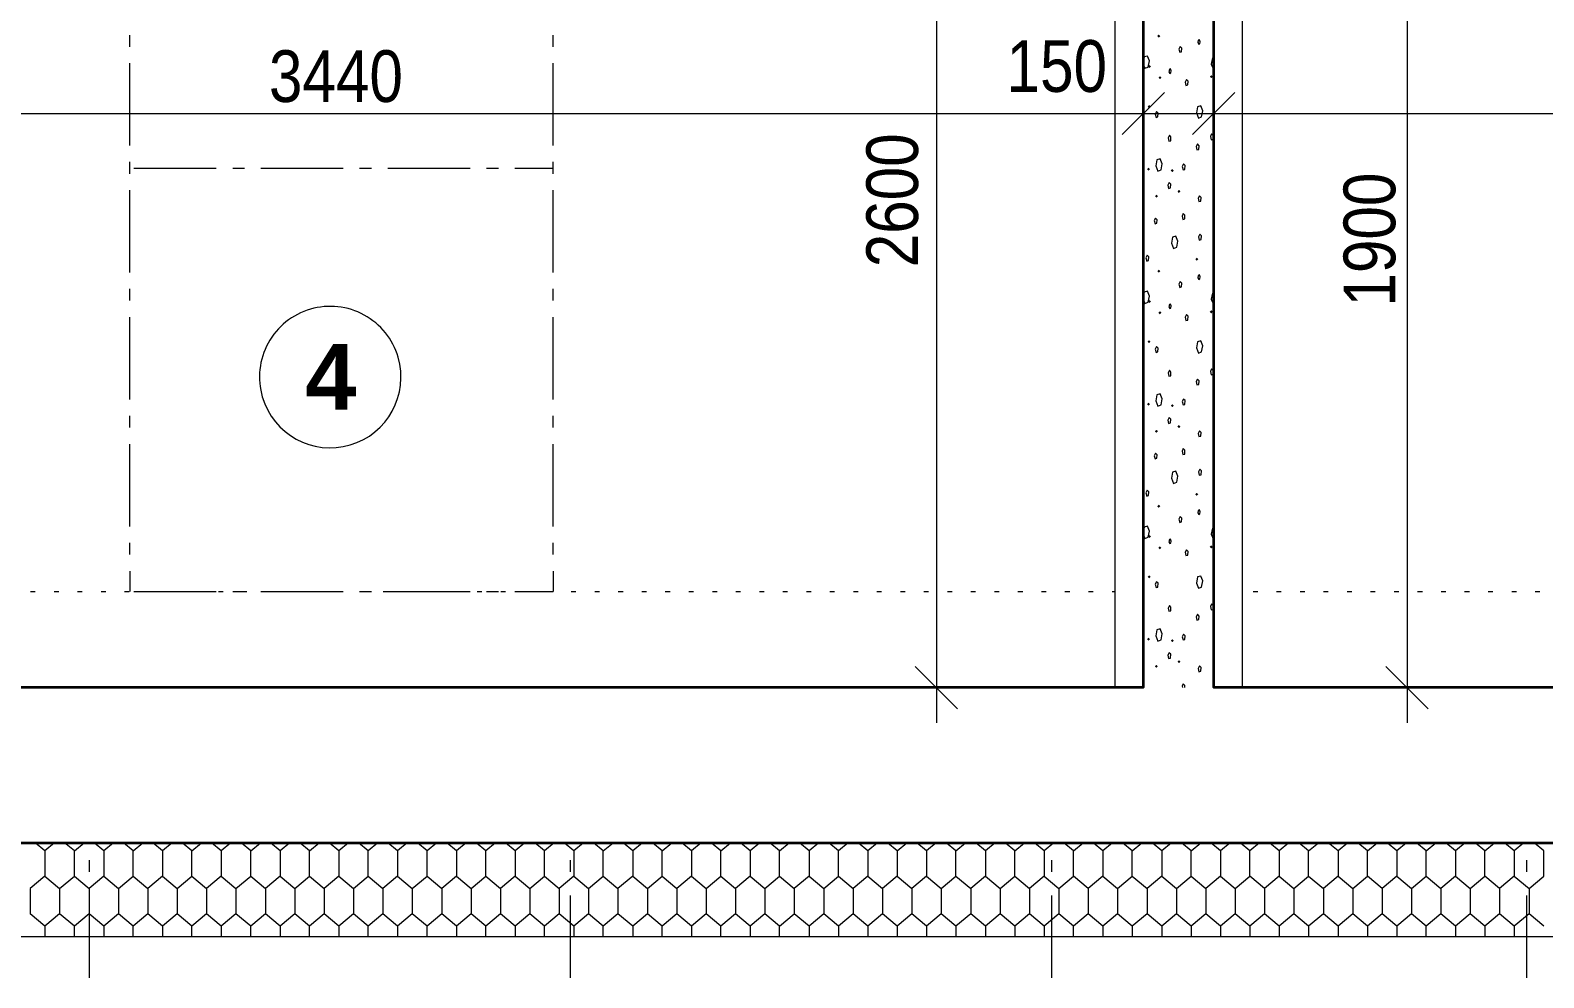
# Model space of a CAD drawing. Header units: millimetres. Extents: x 214.1 to 310.4, y 372.3 to 401.
# Drawn here: x 251.109 to 253.643, y 393.044 to 394.631 of the extents above; entities that cross this region are included whole.
import ezdxf

# ---------------------------------------------------------------- set-up
doc = ezdxf.new("R2010")
doc.units = ezdxf.units.MM
for name, color, linetype in [('PDF1_Dvere_okna_oznaceni', 7, 'Continuous'), ('PDF1_Hlavni kresba_1', 7, 'Continuous'), ('PDF1_KLESTINY', 7, 'Continuous'), ('PDF1_Konstrukce_nad', 7, 'Continuous'), ('PDF1_Krokve', 7, 'Continuous'), ('PDF1_KTZ_zatepleni', 7, 'Continuous'), ('PDF1_Kóty 1$100', 7, 'Continuous'), ('PDF1_Obecne06_TLUSTA', 7, 'Continuous'), ('PDF1_OKNA', 7, 'Continuous'), ('PDF1_Šrafy', 7, 'Continuous')]:
    doc.layers.add(name, color=color, linetype=linetype)
doc.styles.add('PDF Arial', font='')
doc.styles.add('PDF Arial Bold', font='')
doc.styles.get('PDF Arial').set_extended_font_data('Arial')
doc.styles.get('PDF Arial Bold').set_extended_font_data('Arial', bold=True)

msp = doc.modelspace()

# ---------------------------------------------------------------- linework, layer by layer
at = {"layer": 'PDF1_Dvere_okna_oznaceni', "lineweight": 13}
msp.add_lwpolyline([(251.7249, 394.083, 0.414217), (251.578, 394.1634, 0.414217), (251.4975, 394.0165, 0.41421), (251.6445, 393.936, 0.414212)], format="xyb", close=True, dxfattribs=at)
at = {"layer": 'PDF1_Hlavni kresba_1', "lineweight": 13}
msp.add_lwpolyline([(258.9029, 393.2698), (250.0328, 393.2698)], dxfattribs=at)
at = {"layer": 'PDF1_KLESTINY', "lineweight": 13}
for points in [[(252.9255, 393.5297), (252.9255, 395.2418), (252.9727, 395.2418), (252.9727, 393.5297)], [(253.0908, 393.5297), (253.0908, 395.2418), (253.1381, 395.2418), (253.1381, 393.5297)]]:
    msp.add_lwpolyline(points, dxfattribs=at)
at = {"layer": 'PDF1_Konstrukce_nad', "lineweight": 13}
for points in [[(251.1094, 393.6907), (251.1172, 393.6907)], [(251.1487, 393.6907), (251.1566, 393.6907)], [(251.1881, 393.6907), (251.196, 393.6907)], [(251.2275, 393.6907), (251.2353, 393.6907)], [(251.2668, 393.6907), (251.2747, 393.6907)], [(251.3062, 393.6907), (251.3141, 393.6907)], [(251.3456, 393.6907), (251.3534, 393.6907)], [(251.3849, 393.6907), (251.3928, 393.6907)], [(251.4243, 393.6907), (251.4322, 393.6907)], [(251.4637, 393.6907), (251.4716, 393.6907)], [(251.5031, 393.6907), (251.5109, 393.6907)], [(251.5424, 393.6907), (251.5503, 393.6907)], [(251.5818, 393.6907), (251.5897, 393.6907)], [(251.6212, 393.6907), (251.629, 393.6907)], [(251.6605, 393.6907), (251.6684, 393.6907)], [(251.6999, 393.6907), (251.7078, 393.6907)], [(251.7393, 393.6907), (251.7471, 393.6907)], [(251.7786, 393.6907), (251.7865, 393.6907)], [(251.818, 393.6907), (251.8259, 393.6907)], [(251.8574, 393.6907), (251.8653, 393.6907)], [(251.8968, 393.6907), (251.9046, 393.6907)], [(251.9361, 393.6907), (251.944, 393.6907)], [(251.9755, 393.6907), (251.9834, 393.6907)], [(252.0149, 393.6907), (252.0227, 393.6907)], [(252.0542, 393.6907), (252.0621, 393.6907)], [(252.0936, 393.6907), (252.1015, 393.6907)], [(252.133, 393.6907), (252.1408, 393.6907)], [(252.1723, 393.6907), (252.1802, 393.6907)], [(252.2117, 393.6907), (252.2196, 393.6907)], [(252.2511, 393.6907), (252.259, 393.6907)], [(252.2905, 393.6907), (252.2983, 393.6907)], [(252.3298, 393.6907), (252.3377, 393.6907)], [(252.3692, 393.6907), (252.3771, 393.6907)], [(252.4086, 393.6907), (252.4164, 393.6907)], [(252.4479, 393.6907), (252.4558, 393.6907)], [(252.4873, 393.6907), (252.4952, 393.6907)], [(252.5267, 393.6907), (252.5346, 393.6907)], [(252.566, 393.6907), (252.5739, 393.6907)], [(252.6054, 393.6907), (252.6133, 393.6907)], [(252.6448, 393.6907), (252.6527, 393.6907)], [(252.6842, 393.6907), (252.692, 393.6907)], [(252.7235, 393.6907), (252.7314, 393.6907)], [(252.7629, 393.6907), (252.7708, 393.6907)], [(252.8023, 393.6907), (252.8101, 393.6907)], [(252.8416, 393.6907), (252.8495, 393.6907)], [(252.881, 393.6907), (252.8889, 393.6907)], [(252.9204, 393.6907), (252.9255, 393.6907), (252.9255, 393.6907)], [(253.1381, 393.6907), (253.1381, 393.6907)], [(253.1566, 393.6907), (253.1645, 393.6907)], [(253.196, 393.6907), (253.2038, 393.6907)], [(253.2353, 393.6907), (253.2432, 393.6907)], [(253.2747, 393.6907), (253.2826, 393.6907)], [(253.3141, 393.6907), (253.322, 393.6907)], [(253.3534, 393.6907), (253.3613, 393.6907)], [(253.3928, 393.6907), (253.4007, 393.6907)], [(253.4322, 393.6907), (253.4401, 393.6907)], [(253.4716, 393.6907), (253.4794, 393.6907)], [(253.5109, 393.6907), (253.5188, 393.6907)], [(253.5503, 393.6907), (253.5582, 393.6907)], [(253.5897, 393.6907), (253.5975, 393.6907)], [(253.629, 393.6907), (253.6369, 393.6907)]]:
    msp.add_lwpolyline(points, dxfattribs=at)
at = {"layer": 'PDF1_Krokve', "lineweight": 13}
for points in [[(251.2079, 393.2698), (251.2079, 393.2698)], [(252.0133, 393.2698), (252.0133, 393.2698)], [(252.8198, 393.2698), (252.8198, 393.2698)], [(253.6151, 393.2698), (253.6151, 393.2698)], [(251.2079, 393.2209), (251.2079, 393.2406)], [(252.0133, 393.2209), (252.0133, 393.2406)], [(252.8198, 393.2209), (252.8198, 393.2406)], [(253.6151, 393.2209), (253.6151, 393.2406)], [(251.2079, 393.0437), (251.2079, 393.1815)], [(252.0133, 393.0437), (252.0133, 393.1815)], [(252.8198, 393.0437), (252.8198, 393.1815)], [(253.6151, 393.0437), (253.6151, 393.1815)]]:
    msp.add_lwpolyline(points, dxfattribs=at)
at = {"layer": 'PDF1_KTZ_zatepleni', "lineweight": 13}
msp.add_lwpolyline([(249.867, 399.8149), (259.0605, 399.8149), (259.0605, 393.1123), (249.8754, 393.1123), (249.8754, 395.7356)], dxfattribs=at)
at = {"layer": 'PDF1_Kóty 1$100', "lineweight": 13}
for points in [[(252.6263, 399.4105), (252.6263, 396.9741), (252.6263, 396.1474), (252.6263, 396.0292), (252.6263, 395.5765), (252.6263, 393.5297), (252.6263, 393.4707)], [(253.4145, 399.3913), (253.4145, 397.8292), (253.4145, 395.1237), (253.4145, 395.0253), (253.4145, 393.5297), (253.4145, 393.4707)], [(252.9727, 394.432), (252.9727, 394.4911), (252.9727, 394.5501)], [(253.0908, 394.432), (253.0908, 394.4911), (253.0908, 394.5501)], [(252.9373, 394.4557), (253.0081, 394.5265)], [(253.0554, 394.4557), (253.1262, 394.5265)], [(250.264, 394.4911), (251.4479, 394.4911), (252.9727, 394.4911), (253.0908, 394.4911), (254.7352, 394.4911), (254.8533, 394.4911), (258.6197, 394.4911)], [(252.6617, 393.4943), (252.5909, 393.5652)], [(253.4499, 393.4943), (253.3791, 393.5652)], [(252.6854, 393.5297), (252.6263, 393.5297), (252.5672, 393.5297)], [(253.4736, 393.5297), (253.4145, 393.5297), (253.3555, 393.5297)]]:
    msp.add_lwpolyline(points, dxfattribs=at)
at = {"layer": 'PDF1_Obecne06_TLUSTA', "lineweight": 35}
for points in [[(250.2607, 396.6405), (250.0244, 396.6405), (250.0244, 396.1832), (249.6084, 396.1832), (249.6084, 395.7356), (250.0328, 395.7356), (250.0328, 393.2698), (258.903, 393.2698), (258.903, 395.9998), (258.6197, 395.9998), (258.6197, 393.6635), (258.5127, 393.6635), (258.5127, 393.5297), (254.8533, 393.5297), (254.8533, 395.9193), (255.0976, 395.9193), (255.0976, 396.2581), (254.8533, 396.2581), (254.8533, 396.6592), (254.7352, 396.6592)], [(253.0908, 395.1237), (253.0908, 395.3009), (252.9727, 395.3009), (252.9727, 393.5297), (250.3943, 393.5297), (250.3943, 393.6477), (250.264, 393.6477)], [(254.7352, 393.5297), (253.0908, 393.5297), (253.0908, 395.0253)]]:
    msp.add_lwpolyline(points, dxfattribs=at)
at = {"layer": 'PDF1_OKNA', "lineweight": 13}
for points in [[(251.2757, 394.6029), (251.2757, 394.6226)], [(251.9843, 394.6029), (251.9843, 394.6226)], [(251.2757, 394.4375), (251.2757, 394.5753)], [(251.9843, 394.4375), (251.9843, 394.5753)], [(251.2757, 394.3903), (251.2757, 394.41)], [(251.2757, 394.3994), (251.2757, 394.3994)], [(251.2826, 394.3994), (251.4204, 394.3994)], [(251.4479, 394.3994), (251.4676, 394.3994)], [(251.4952, 394.3994), (251.633, 394.3994)], [(251.6605, 394.3994), (251.6802, 394.3994)], [(251.7078, 394.3994), (251.8456, 394.3994)], [(251.8731, 394.3994), (251.8928, 394.3994)], [(251.9204, 394.3994), (251.9843, 394.3994)], [(251.9843, 394.3903), (251.9843, 394.41)], [(251.9843, 394.3994), (251.9843, 394.3994)], [(251.2757, 394.2249), (251.2757, 394.3627)], [(251.9843, 394.2249), (251.9843, 394.3627)], [(251.2757, 394.1777), (251.2757, 394.1974)], [(251.9843, 394.1777), (251.9843, 394.1974)], [(251.2757, 394.0123), (251.2757, 394.1501)], [(251.9843, 394.0123), (251.9843, 394.1501)], [(251.2757, 393.9651), (251.2757, 393.9848)], [(251.9843, 393.9651), (251.9843, 393.9848)], [(251.2757, 393.7997), (251.2757, 393.9375)], [(251.9843, 393.7997), (251.9843, 393.9375)], [(251.2757, 393.7525), (251.2757, 393.7722)], [(251.9843, 393.7525), (251.9843, 393.7722)], [(251.2757, 393.7249), (251.2757, 393.6907), (251.2757, 393.6907)], [(251.9843, 393.7249), (251.9843, 393.6907), (251.9843, 393.6907)], [(251.2757, 393.6907), (251.2757, 393.6907)], [(251.2826, 393.6907), (251.4204, 393.6907)], [(251.4479, 393.6907), (251.4676, 393.6907)], [(251.4952, 393.6907), (251.633, 393.6907)], [(251.6605, 393.6907), (251.6802, 393.6907)], [(251.7078, 393.6907), (251.8456, 393.6907)], [(251.8731, 393.6907), (251.8928, 393.6907)], [(251.9204, 393.6907), (251.9843, 393.6907)], [(251.9843, 393.6907), (251.9843, 393.6907)]]:
    msp.add_lwpolyline(points, dxfattribs=at)
at = {"layer": 'PDF1_Šrafy', "lineweight": 13}
for points in [[(253.0642, 394.6098), (253.0656, 394.607), (253.0676, 394.6078), (253.0681, 394.6114), (253.0668, 394.6145), (253.0648, 394.6137), (253.0642, 394.6098)], [(253.0372, 394.6007), (253.0345, 394.6035), (253.0323, 394.5991), (253.0337, 394.5936), (253.0369, 394.5944), (253.0372, 394.6007)], [(253.0158, 394.561), (253.0172, 394.5582), (253.0191, 394.559), (253.0197, 394.5625), (253.0183, 394.5657), (253.0164, 394.5649), (253.0158, 394.561)], [(253.0477, 394.5452), (253.0449, 394.548), (253.0428, 394.5436), (253.0441, 394.5381), (253.0473, 394.5389), (253.0477, 394.5452)], [(252.9977, 394.4917), (252.9949, 394.4944), (252.9928, 394.4901), (252.9941, 394.4846), (252.9973, 394.4854), (252.9977, 394.4917)], [(253.0691, 394.5039), (253.0636, 394.5023), (253.0617, 394.4921), (253.0652, 394.4834), (253.0705, 394.4854), (253.0725, 394.4956), (253.0691, 394.5039)], [(253.0191, 394.4519), (253.0164, 394.4547), (253.0142, 394.4503), (253.0156, 394.4448), (253.0187, 394.4456), (253.0191, 394.4519)], [(253.0662, 394.4369), (253.0634, 394.4401), (253.0613, 394.4358), (253.0626, 394.4303), (253.0658, 394.431), (253.0662, 394.4369)], [(253.09, 394.4543), (253.0872, 394.457), (253.0851, 394.4527), (253.0865, 394.4472), (253.0896, 394.448), (253.09, 394.4543)], [(253.043, 394.4039), (253.0402, 394.4066), (253.038, 394.4023), (253.0394, 394.3968), (253.0426, 394.3976), (253.043, 394.4039)], [(253.0187, 394.3728), (253.016, 394.3755), (253.0138, 394.3712), (253.0152, 394.3657), (253.0182, 394.3665), (253.0187, 394.3728)], [(253.0695, 394.3507), (253.0668, 394.3535), (253.0646, 394.3491), (253.066, 394.3436), (253.0689, 394.3444), (253.0695, 394.3507)], [(252.9959, 394.3133), (252.9931, 394.3161), (252.991, 394.3117), (252.9924, 394.3062), (252.9953, 394.3074), (252.9959, 394.3133)], [(253.0426, 394.3208), (253.0398, 394.3236), (253.0376, 394.3192), (253.039, 394.3137), (253.0422, 394.3145)], [(253.0272, 394.2858), (253.0219, 394.2842), (253.0199, 394.274), (253.0233, 394.2653), (253.0288, 394.2673), (253.0307, 394.2775), (253.0272, 394.2858)], [(253.0701, 394.2862), (253.0674, 394.2889), (253.0652, 394.2846), (253.0666, 394.2791), (253.0697, 394.2799), (253.0701, 394.2862)], [(252.9821, 394.2511), (252.9794, 394.2539), (252.9772, 394.2495), (252.9786, 394.244), (252.9817, 394.2448), (252.9821, 394.2511)], [(253.0372, 394.207), (253.0345, 394.2098), (253.0323, 394.2054), (253.0337, 394.1999), (253.0369, 394.2007), (253.0372, 394.207)], [(253.0642, 394.2161), (253.0656, 394.2133), (253.0676, 394.2141), (253.0681, 394.2177), (253.0668, 394.2208), (253.0648, 394.22), (253.0642, 394.2161)], [(253.0158, 394.1673), (253.0172, 394.1645), (253.0191, 394.1653), (253.0197, 394.1688), (253.0183, 394.172), (253.0164, 394.1712), (253.0158, 394.1673)], [(253.0477, 394.1515), (253.0449, 394.1543), (253.0428, 394.1499), (253.0441, 394.1444), (253.0473, 394.1452), (253.0477, 394.1515)], [(253.0691, 394.1102), (253.0636, 394.1086), (253.0617, 394.0984), (253.0652, 394.0897), (253.0705, 394.0917), (253.0725, 394.1019), (253.0691, 394.1102)], [(252.9977, 394.098), (252.9949, 394.1007), (252.9928, 394.0964), (252.9941, 394.0909), (252.9973, 394.0917), (252.9977, 394.098)], [(253.0191, 394.0582), (253.0164, 394.061), (253.0142, 394.0566), (253.0156, 394.0511), (253.0187, 394.0519), (253.0191, 394.0582)], [(253.0662, 394.0432), (253.0634, 394.0464), (253.0613, 394.0421), (253.0626, 394.0366), (253.0658, 394.0373), (253.0662, 394.0432)], [(253.0012, 394.0216), (252.9957, 394.02), (252.9937, 394.0098), (252.9973, 394.0011), (253.0026, 394.0031), (253.0046, 394.0133), (253.0012, 394.0216)], [(253.043, 394.0102), (253.0402, 394.0129), (253.038, 394.0086), (253.0394, 394.0031), (253.0426, 394.0039), (253.043, 394.0102)], [(253.0187, 393.9791), (253.016, 393.9818), (253.0138, 393.9775), (253.0152, 393.972), (253.0182, 393.9728), (253.0187, 393.9791)], [(253.0695, 393.957), (253.0668, 393.9598), (253.0646, 393.9554), (253.066, 393.9499), (253.0689, 393.9507), (253.0695, 393.957)], [(253.0426, 393.9271), (253.0398, 393.9299), (253.0376, 393.9255), (253.039, 393.92), (253.0422, 393.9208), (253.0426, 393.9271)], [(252.9959, 393.9196), (252.9931, 393.9224), (252.991, 393.918), (252.9924, 393.9125), (252.9953, 393.9137), (252.9959, 393.9196)], [(253.0272, 393.8921), (253.0219, 393.8905), (253.0199, 393.8803), (253.0233, 393.8716), (253.0288, 393.8736), (253.0307, 393.8838), (253.0272, 393.8921)], [(253.0701, 393.8925), (253.0674, 393.8952), (253.0652, 393.8909), (253.0666, 393.8854), (253.0697, 393.8862), (253.0701, 393.8925)], [(252.9821, 393.8574), (252.9794, 393.8602), (252.9772, 393.8558), (252.9786, 393.8503), (252.9817, 393.8511), (252.9821, 393.8574)], [(253.0372, 393.8133), (253.0345, 393.8161), (253.0323, 393.8117), (253.0337, 393.8062), (253.0369, 393.807), (253.0372, 393.8133)], [(253.0158, 393.7736), (253.0172, 393.7708), (253.0191, 393.7716), (253.0197, 393.7751), (253.0183, 393.7783), (253.0164, 393.7775), (253.0158, 393.7736)], [(253.0477, 393.7578), (253.0449, 393.7606), (253.0428, 393.7562), (253.0441, 393.7507), (253.0473, 393.7515), (253.0477, 393.7578)], [(252.9977, 393.7043), (252.9949, 393.707), (252.9928, 393.7027), (252.9941, 393.6972), (252.9973, 393.698), (252.9977, 393.7043)], [(253.0691, 393.7165), (253.0636, 393.7149), (253.0617, 393.7047), (253.0652, 393.696), (253.0705, 393.698), (253.0725, 393.7082), (253.0691, 393.7165)], [(253.0191, 393.6645), (253.0164, 393.6673), (253.0142, 393.6629), (253.0156, 393.6574), (253.0187, 393.6582), (253.0191, 393.6645)], [(253.0662, 393.6495), (253.0634, 393.6527), (253.0613, 393.6484), (253.0626, 393.6428), (253.0658, 393.6436), (253.0662, 393.6495)], [(253.09, 393.6669), (253.0872, 393.6696), (253.0851, 393.6653), (253.0865, 393.6598), (253.0896, 393.6606), (253.09, 393.6669)], [(253.0012, 393.6279), (252.9957, 393.6263), (252.9937, 393.6161), (252.9973, 393.6074), (253.0026, 393.6094), (253.0046, 393.6196), (253.0012, 393.6279)], [(253.043, 393.6165), (253.0402, 393.6192), (253.038, 393.6149), (253.0394, 393.6094), (253.0426, 393.6102), (253.043, 393.6165)], [(253.0187, 393.5854), (253.016, 393.5881), (253.0138, 393.5838), (253.0152, 393.5783), (253.0182, 393.5791), (253.0187, 393.5854)], [(253.0695, 393.5633), (253.0668, 393.5661), (253.0646, 393.5617), (253.066, 393.5562), (253.0689, 393.557), (253.0695, 393.5633)]]:
    msp.add_lwpolyline(points, close=True, dxfattribs=at)
for points in [[(252.9727, 394.574), (252.9756, 394.5669), (252.9809, 394.5688), (252.9829, 394.5791), (252.9796, 394.5873), (252.9741, 394.5858), (252.9727, 394.5787)], [(253.0908, 394.5848), (253.0886, 394.5842), (253.0867, 394.574), (253.0902, 394.5653), (253.0908, 394.5655)], [(253.0012, 394.4153), (252.9957, 394.4137), (252.9937, 394.4035), (252.9973, 394.3948), (253.0026, 394.3968), (253.0046, 394.407), (253.0012, 394.4153)], [(252.9727, 394.1803), (252.9756, 394.1732), (252.9809, 394.1751), (252.9829, 394.1854), (252.9796, 394.1936), (252.9741, 394.1921), (252.9727, 394.185)], [(253.0908, 394.1911), (253.0886, 394.1905), (253.0867, 394.1803), (253.0902, 394.1716), (253.0908, 394.1718)], [(253.09, 394.0606), (253.0872, 394.0633), (253.0851, 394.059), (253.0865, 394.0535), (253.0896, 394.0543), (253.09, 394.0606)], [(253.0642, 393.8224), (253.0656, 393.8196), (253.0676, 393.8204), (253.0681, 393.824), (253.0668, 393.8271)], [(253.0668, 393.8271), (253.0648, 393.8263), (253.0642, 393.8224)], [(252.9796, 393.7999), (252.9741, 393.7984), (252.9727, 393.7913)], [(252.9727, 393.7866), (252.9756, 393.7795), (252.9809, 393.7814), (252.9829, 393.7917)], [(252.9829, 393.7917), (252.9796, 393.7999)], [(253.0908, 393.7974), (253.0886, 393.7968), (253.0867, 393.7866), (253.0902, 393.7779), (253.0908, 393.7781)], [(253.0423, 393.5297), (253.0426, 393.5334), (253.0398, 393.5362), (253.0376, 393.5318), (253.0382, 393.5297)], [(251.1335, 393.256), (251.1173, 393.2698)], [(251.1497, 393.2698), (251.1335, 393.256)], [(251.1335, 393.256), (251.1335, 393.2139), (251.1581, 393.193), (251.1827, 393.2139), (251.1827, 393.256)], [(251.1827, 393.256), (251.1665, 393.2698)], [(251.1827, 393.256), (251.1989, 393.2698)], [(251.2319, 393.256), (251.2157, 393.2698)], [(251.2481, 393.2698), (251.2319, 393.256)], [(251.2319, 393.256), (251.2319, 393.2139), (251.2565, 393.193), (251.2811, 393.2139), (251.2811, 393.256)], [(251.2811, 393.256), (251.2649, 393.2698)], [(251.2811, 393.256), (251.2974, 393.2698)], [(251.3304, 393.256), (251.3141, 393.2698)], [(251.3466, 393.2698), (251.3304, 393.256), (251.3304, 393.2139), (251.355, 393.193), (251.3796, 393.2139), (251.3796, 393.256), (251.3634, 393.2698)], [(251.3796, 393.256), (251.3958, 393.2698)], [(251.4288, 393.256), (251.4126, 393.2698)], [(251.445, 393.2698), (251.4288, 393.256), (251.4288, 393.2139), (251.4534, 393.193), (251.478, 393.2139), (251.478, 393.256), (251.4618, 393.2698)], [(251.478, 393.256), (251.4942, 393.2698)], [(251.5272, 393.256), (251.511, 393.2698)], [(251.5434, 393.2698), (251.5272, 393.256), (251.5272, 393.2139), (251.5518, 393.193), (251.5764, 393.2139), (251.5764, 393.256), (251.5602, 393.2698)], [(251.5764, 393.256), (251.5926, 393.2698)], [(251.6256, 393.256), (251.6094, 393.2698)], [(251.6418, 393.2698), (251.6256, 393.256), (251.6256, 393.2139), (251.6502, 393.193), (251.6748, 393.2139), (251.6748, 393.256)], [(251.6911, 393.2698), (251.6748, 393.256), (251.6586, 393.2698)], [(251.7241, 393.256), (251.7078, 393.2698)], [(251.7403, 393.2698), (251.7241, 393.256), (251.7241, 393.2139), (251.7487, 393.193), (251.7733, 393.2139), (251.7733, 393.256)], [(251.7895, 393.2698), (251.7733, 393.256), (251.7571, 393.2698)], [(251.8387, 393.2698), (251.8225, 393.256), (251.8063, 393.2698)], [(251.8225, 393.256), (251.8225, 393.2139), (251.8471, 393.193), (251.8717, 393.2139), (251.8717, 393.256)], [(251.8879, 393.2698), (251.8717, 393.256), (251.8555, 393.2698)], [(251.9371, 393.2698), (251.9209, 393.256), (251.9047, 393.2698)], [(251.9209, 393.256), (251.9209, 393.2139), (251.9455, 393.193), (251.9701, 393.2139), (251.9701, 393.256)], [(251.9863, 393.2698), (251.9701, 393.256), (251.9539, 393.2698)], [(252.0193, 393.256), (252.0031, 393.2698)], [(252.0355, 393.2698), (252.0193, 393.256), (252.0193, 393.2139), (252.0439, 393.193), (252.0685, 393.2139), (252.0685, 393.256), (252.0523, 393.2698)], [(252.0685, 393.256), (252.0848, 393.2698)], [(252.134, 393.2698), (252.1178, 393.256), (252.1015, 393.2698)], [(252.1178, 393.256), (252.1178, 393.2139), (252.1424, 393.193), (252.167, 393.2139), (252.167, 393.256), (252.1508, 393.2698)], [(252.167, 393.256), (252.1832, 393.2698)], [(252.2162, 393.256), (252.2, 393.2698)], [(252.2324, 393.2698), (252.2162, 393.256), (252.2162, 393.2139), (252.2408, 393.193), (252.2654, 393.2139), (252.2654, 393.256), (252.2492, 393.2698)], [(252.2654, 393.256), (252.2816, 393.2698)], [(252.3146, 393.256), (252.2984, 393.2698)], [(252.3308, 393.2698), (252.3146, 393.256), (252.3146, 393.2139), (252.3392, 393.193), (252.3638, 393.2139), (252.3638, 393.256), (252.3476, 393.2698)], [(252.3638, 393.256), (252.38, 393.2698)], [(252.413, 393.256), (252.3968, 393.2698)], [(252.4292, 393.2698), (252.413, 393.256), (252.413, 393.2139), (252.4376, 393.193), (252.4622, 393.2139), (252.4622, 393.256)], [(252.4785, 393.2698), (252.4622, 393.256), (252.446, 393.2698)], [(252.5115, 393.256), (252.4952, 393.2698)], [(252.5277, 393.2698), (252.5115, 393.256), (252.5115, 393.2139), (252.5361, 393.193)], [(252.5607, 393.256), (252.5607, 393.2139), (252.5361, 393.193), (252.5361, 393.172), (252.5361, 393.1509)], [(252.5607, 393.256), (252.5445, 393.2698)], [(252.5607, 393.256), (252.5769, 393.2698)], [(252.6099, 393.256), (252.5937, 393.2698)], [(252.6261, 393.2698), (252.6099, 393.256)], [(252.6099, 393.256), (252.6099, 393.2139), (252.6345, 393.193), (252.6591, 393.2139), (252.6591, 393.256)], [(252.6591, 393.256), (252.6429, 393.2698)], [(252.6591, 393.256), (252.6753, 393.2698)], [(252.7083, 393.256), (252.6921, 393.2698)], [(252.7245, 393.2698), (252.7083, 393.256)], [(252.7083, 393.256), (252.7083, 393.2139), (252.7329, 393.193), (252.7575, 393.2139), (252.7575, 393.256)], [(252.7575, 393.256), (252.7413, 393.2698)], [(252.7575, 393.256), (252.7737, 393.2698)], [(252.8067, 393.256), (252.7905, 393.2698)], [(252.8229, 393.2698), (252.8067, 393.256)], [(252.8067, 393.256), (252.8067, 393.2139), (252.8313, 393.193), (252.8559, 393.2139), (252.8559, 393.256)], [(252.8559, 393.256), (252.8397, 393.2698)], [(252.8559, 393.256), (252.8722, 393.2698)], [(252.9214, 393.2698), (252.9052, 393.256), (252.8889, 393.2698)], [(252.9052, 393.256), (252.9052, 393.2139), (252.9298, 393.193), (252.9544, 393.2139), (252.9544, 393.256)], [(252.9544, 393.256), (252.9382, 393.2698)], [(252.9544, 393.256), (252.9706, 393.2698)], [(253.0036, 393.256), (252.9874, 393.2698)], [(253.0198, 393.2698), (253.0036, 393.256)], [(253.0036, 393.256), (253.0036, 393.2139), (253.0282, 393.193), (253.0528, 393.2139), (253.0528, 393.256)], [(253.0528, 393.256), (253.0366, 393.2698)], [(253.0528, 393.256), (253.069, 393.2698)], [(253.1182, 393.2698), (253.102, 393.256), (253.0858, 393.2698)], [(253.102, 393.256), (253.102, 393.2139), (253.1266, 393.193), (253.1512, 393.2139), (253.1512, 393.256)], [(253.1674, 393.2698), (253.1512, 393.256), (253.135, 393.2698)], [(253.2166, 393.2698), (253.2004, 393.256), (253.1842, 393.2698)], [(253.2004, 393.256), (253.2004, 393.2139), (253.225, 393.193), (253.2496, 393.2139), (253.2496, 393.256)], [(253.2496, 393.256), (253.2334, 393.2698)], [(253.2496, 393.256), (253.2659, 393.2698)], [(253.3151, 393.2698), (253.2989, 393.256), (253.2826, 393.2698)], [(253.2989, 393.256), (253.2989, 393.2139), (253.3235, 393.193), (253.3481, 393.2139), (253.3481, 393.256)], [(253.3481, 393.256), (253.3319, 393.2698)], [(253.3481, 393.256), (253.3643, 393.2698)], [(253.3973, 393.256), (253.3811, 393.2698)], [(253.4135, 393.2698), (253.3973, 393.256)], [(253.3973, 393.256), (253.3973, 393.2139), (253.4219, 393.193), (253.4465, 393.2139), (253.4465, 393.256)], [(253.4465, 393.256), (253.4303, 393.2698)], [(253.4465, 393.256), (253.4627, 393.2698)], [(253.5119, 393.2698), (253.4957, 393.256), (253.4795, 393.2698)], [(253.4957, 393.256), (253.4957, 393.2139), (253.5203, 393.193), (253.5449, 393.2139), (253.5449, 393.256)], [(253.5449, 393.256), (253.5287, 393.2698)], [(253.5449, 393.256), (253.5611, 393.2698)], [(253.6103, 393.2698), (253.5941, 393.256), (253.5779, 393.2698)], [(253.5941, 393.256), (253.5941, 393.2139), (253.6187, 393.193), (253.6433, 393.2139), (253.6433, 393.256)], [(253.6433, 393.256), (253.6271, 393.2698)], [(251.1335, 393.2139), (251.1089, 393.193), (251.1089, 393.172), (251.1089, 393.1509)], [(251.1827, 393.2139), (251.2073, 393.193)], [(251.2319, 393.2139), (251.2073, 393.193)], [(251.2811, 393.2139), (251.3057, 393.193)], [(251.3304, 393.2139), (251.3057, 393.193)], [(251.3796, 393.2139), (251.4042, 393.193), (251.4042, 393.172), (251.4042, 393.1509), (251.3796, 393.13), (251.355, 393.1509), (251.3304, 393.13)], [(251.4288, 393.2139), (251.4042, 393.193)], [(251.478, 393.2139), (251.5026, 393.193), (251.5026, 393.172), (251.5026, 393.1509), (251.478, 393.13), (251.4534, 393.1509), (251.4288, 393.13)], [(251.5272, 393.2139), (251.5026, 393.193)], [(251.5764, 393.2139), (251.601, 393.193), (251.601, 393.172)], [(251.6256, 393.2139), (251.601, 393.193)], [(251.6748, 393.2139), (251.6994, 393.193)], [(251.7241, 393.2139), (251.6994, 393.193)], [(251.7733, 393.2139), (251.7979, 393.193), (251.7979, 393.172), (251.7979, 393.1509), (251.7733, 393.13), (251.7487, 393.1509), (251.7241, 393.13)], [(251.8225, 393.2139), (251.7979, 393.193)], [(251.8717, 393.2139), (251.8963, 393.193)], [(251.9209, 393.2139), (251.8963, 393.193)], [(251.9701, 393.2139), (251.9947, 393.193)], [(252.0193, 393.2139), (251.9947, 393.193)], [(252.0685, 393.2139), (252.0931, 393.193)], [(252.1178, 393.2139), (252.0931, 393.193)], [(252.167, 393.2139), (252.1916, 393.193)], [(252.2162, 393.2139), (252.1916, 393.193)], [(252.2654, 393.2139), (252.29, 393.193)], [(252.3146, 393.2139), (252.29, 393.193)], [(252.3638, 393.2139), (252.3884, 393.193)], [(252.413, 393.2139), (252.3884, 393.193)], [(252.4622, 393.2139), (252.4869, 393.193)], [(252.5115, 393.2139), (252.4869, 393.193)], [(252.5607, 393.2139), (252.5853, 393.193)], [(252.6099, 393.2139), (252.5853, 393.193)], [(252.6591, 393.2139), (252.6837, 393.193)], [(252.7083, 393.2139), (252.6837, 393.193)], [(252.7575, 393.2139), (252.7821, 393.193)], [(252.8067, 393.2139), (252.7821, 393.193)], [(252.9052, 393.2139), (252.8806, 393.193), (252.8559, 393.2139)], [(252.9544, 393.2139), (252.979, 393.193)], [(253.0036, 393.2139), (252.979, 393.193)], [(253.0528, 393.2139), (253.0774, 393.193)], [(253.102, 393.2139), (253.0774, 393.193)], [(253.2004, 393.2139), (253.1758, 393.193), (253.1512, 393.2139)], [(253.2496, 393.2139), (253.2743, 393.193)], [(253.2989, 393.2139), (253.2743, 393.193)], [(253.3973, 393.2139), (253.3727, 393.193), (253.3481, 393.2139)], [(253.4465, 393.2139), (253.4711, 393.193)], [(253.4957, 393.2139), (253.4711, 393.193)], [(253.5941, 393.2139), (253.5695, 393.193), (253.5449, 393.2139)], [(251.2073, 393.172), (251.2073, 393.1509), (251.1827, 393.13), (251.1581, 393.1509), (251.1335, 393.13)], [(251.1581, 393.193), (251.1581, 393.172), (251.1581, 393.1509)], [(251.2073, 393.193), (251.2073, 393.172)], [(251.3057, 393.172), (251.3057, 393.1509), (251.2811, 393.13), (251.2565, 393.1509), (251.2319, 393.13)], [(251.2565, 393.193), (251.2565, 393.172), (251.2565, 393.1509)], [(251.3057, 393.193), (251.3057, 393.172)], [(251.355, 393.193), (251.355, 393.172)], [(251.355, 393.172), (251.355, 393.1509)], [(251.4534, 393.193), (251.4534, 393.172)], [(251.4534, 393.172), (251.4534, 393.1509)], [(251.601, 393.172), (251.601, 393.1509), (251.5764, 393.13), (251.5518, 393.1509), (251.5272, 393.13)], [(251.5518, 393.193), (251.5518, 393.172)], [(251.5518, 393.172), (251.5518, 393.1509)], [(251.6502, 393.193), (251.6502, 393.172)], [(251.6502, 393.172), (251.6502, 393.1509)], [(251.6994, 393.193), (251.6994, 393.172), (251.6994, 393.1509)], [(251.7487, 393.193), (251.7487, 393.172)], [(251.7487, 393.172), (251.7487, 393.1509)], [(251.8471, 393.193), (251.8471, 393.172)], [(251.8471, 393.172), (251.8471, 393.1509)], [(251.8963, 393.193), (251.8963, 393.172), (251.8963, 393.1509)], [(251.9947, 393.193), (251.9947, 393.172), (251.9947, 393.1509), (251.9701, 393.13), (251.9455, 393.1509), (251.9209, 393.13)], [(251.9455, 393.193), (251.9455, 393.172), (251.9455, 393.1509)], [(252.0439, 393.193), (252.0439, 393.172), (252.0439, 393.1509)], [(252.0931, 393.193), (252.0931, 393.172), (252.0931, 393.1509)], [(252.1916, 393.193), (252.1916, 393.172), (252.1916, 393.1509), (252.167, 393.13), (252.1424, 393.1509), (252.1178, 393.13)], [(252.1424, 393.193), (252.1424, 393.172)], [(252.1424, 393.172), (252.1424, 393.1509)], [(252.2408, 393.193), (252.2408, 393.172), (252.2408, 393.1509)], [(252.29, 393.193), (252.29, 393.172), (252.29, 393.1509)], [(252.3392, 393.193), (252.3392, 393.172), (252.3392, 393.1509)], [(252.3884, 393.193), (252.3884, 393.172), (252.3884, 393.1509)], [(252.4376, 393.193), (252.4376, 393.172), (252.4376, 393.1509)], [(252.4869, 393.193), (252.4869, 393.172), (252.4869, 393.1509), (252.4622, 393.13), (252.4622, 393.1123)], [(252.5853, 393.193), (252.5853, 393.172), (252.5853, 393.1509), (252.5607, 393.13), (252.5607, 393.1123)], [(252.6345, 393.193), (252.6345, 393.172), (252.6345, 393.1509)], [(252.6837, 393.193), (252.6837, 393.172), (252.6837, 393.1509), (252.6591, 393.13), (252.6591, 393.1123)], [(252.7329, 393.193), (252.7329, 393.172), (252.7329, 393.1509)], [(252.7821, 393.193), (252.7821, 393.172), (252.7821, 393.1509), (252.7575, 393.13), (252.7575, 393.1123)], [(252.8806, 393.193), (252.8806, 393.172), (252.8806, 393.1509), (252.8559, 393.13), (252.8313, 393.1509), (252.8067, 393.13)], [(252.8313, 393.193), (252.8313, 393.172), (252.8313, 393.1509)], [(252.9298, 393.193), (252.9298, 393.172), (252.9298, 393.1509)], [(252.979, 393.193), (252.979, 393.172), (252.979, 393.1509), (252.9544, 393.13), (252.9544, 393.1123)], [(253.0282, 393.193), (253.0282, 393.172), (253.0282, 393.1509)], [(253.0774, 393.193), (253.0774, 393.172), (253.0774, 393.1509)], [(253.1266, 393.193), (253.1266, 393.172), (253.1266, 393.1509)], [(253.1758, 393.193), (253.1758, 393.172), (253.1758, 393.1509), (253.1512, 393.13), (253.1512, 393.1123)], [(253.225, 393.193), (253.225, 393.172), (253.225, 393.1509)], [(253.2743, 393.193), (253.2743, 393.172), (253.2743, 393.1509), (253.2496, 393.13), (253.2496, 393.1123)], [(253.3235, 393.193), (253.3235, 393.172), (253.3235, 393.1509)], [(253.3727, 393.193), (253.3727, 393.172), (253.3727, 393.1509), (253.3481, 393.13), (253.3481, 393.1123)], [(253.4219, 393.193), (253.4219, 393.172), (253.4219, 393.1509)], [(253.4711, 393.193), (253.4711, 393.172), (253.4711, 393.1509)], [(253.5203, 393.193), (253.5203, 393.172), (253.5203, 393.1509)], [(253.5695, 393.193), (253.5695, 393.172), (253.5695, 393.1509)], [(253.6187, 393.193), (253.6187, 393.172), (253.6187, 393.1509)], [(251.1335, 393.13), (251.1089, 393.1509)], [(251.2319, 393.13), (251.2073, 393.1509)], [(251.3304, 393.13), (251.3057, 393.1509)], [(251.4288, 393.13), (251.4042, 393.1509)], [(251.5272, 393.13), (251.5026, 393.1509)], [(251.6256, 393.13), (251.601, 393.1509)], [(251.7241, 393.13), (251.6994, 393.1509), (251.6748, 393.13), (251.6502, 393.1509), (251.6256, 393.13)], [(251.8225, 393.13), (251.7979, 393.1509)], [(251.8963, 393.1509), (251.8717, 393.13), (251.8471, 393.1509), (251.8225, 393.13)], [(251.9209, 393.13), (251.8963, 393.1509)], [(252.0193, 393.13), (251.9947, 393.1509)], [(252.0931, 393.1509), (252.0685, 393.13), (252.0439, 393.1509), (252.0193, 393.13)], [(252.1178, 393.13), (252.0931, 393.1509)], [(252.2162, 393.13), (252.1916, 393.1509)], [(252.29, 393.1509), (252.2654, 393.13), (252.2408, 393.1509), (252.2162, 393.13), (252.2162, 393.1123)], [(252.3638, 393.13), (252.3392, 393.1509), (252.3146, 393.13), (252.29, 393.1509)], [(252.3638, 393.1123), (252.3638, 393.13), (252.3884, 393.1509)], [(252.4622, 393.13), (252.4376, 393.1509), (252.413, 393.13), (252.3884, 393.1509)], [(252.5115, 393.13), (252.4869, 393.1509)], [(252.5607, 393.13), (252.5361, 393.1509), (252.5115, 393.13)], [(252.6591, 393.13), (252.6345, 393.1509), (252.6099, 393.13), (252.5853, 393.1509)], [(252.7083, 393.13), (252.6837, 393.1509)], [(252.7575, 393.13), (252.7329, 393.1509), (252.7083, 393.13)], [(252.8067, 393.13), (252.7821, 393.1509)], [(252.9052, 393.13), (252.8806, 393.1509)], [(252.9544, 393.13), (252.9298, 393.1509), (252.9052, 393.13), (252.9052, 393.1123)], [(253.0036, 393.13), (252.979, 393.1509)], [(253.0528, 393.13), (253.0282, 393.1509), (253.0036, 393.13), (253.0036, 393.1123)], [(253.1512, 393.13), (253.1266, 393.1509), (253.102, 393.13), (253.0774, 393.1509), (253.0528, 393.13), (253.0528, 393.1123)], [(253.2004, 393.13), (253.1758, 393.1509)], [(253.2496, 393.13), (253.225, 393.1509), (253.2004, 393.13), (253.2004, 393.1123)], [(253.3481, 393.13), (253.3235, 393.1509), (253.2989, 393.13), (253.2743, 393.1509)], [(253.5449, 393.13), (253.5203, 393.1509), (253.4957, 393.13), (253.4711, 393.1509), (253.4465, 393.13), (253.4219, 393.1509), (253.3973, 393.13), (253.3727, 393.1509)], [(253.6433, 393.13), (253.6187, 393.1509), (253.5941, 393.13), (253.5695, 393.1509), (253.5449, 393.13), (253.5449, 393.1123)], [(251.1335, 393.13), (251.1335, 393.1123)], [(251.1827, 393.1123), (251.1827, 393.13)], [(251.2319, 393.13), (251.2319, 393.1123)], [(251.2811, 393.1123), (251.2811, 393.13)], [(251.3304, 393.13), (251.3304, 393.1123)], [(251.3796, 393.1123), (251.3796, 393.13)], [(251.4288, 393.13), (251.4288, 393.1123)], [(251.478, 393.1123), (251.478, 393.13)], [(251.5272, 393.13), (251.5272, 393.1123)], [(251.5764, 393.1123), (251.5764, 393.13)], [(251.6256, 393.13), (251.6256, 393.1123)], [(251.6748, 393.1123), (251.6748, 393.13)], [(251.7241, 393.13), (251.7241, 393.1123)], [(251.7733, 393.1123), (251.7733, 393.13)], [(251.8225, 393.13), (251.8225, 393.1123)], [(251.8717, 393.1123), (251.8717, 393.13)], [(251.9209, 393.13), (251.9209, 393.1123)], [(251.9701, 393.1123), (251.9701, 393.13)], [(252.0193, 393.13), (252.0193, 393.1123)], [(252.0685, 393.1123), (252.0685, 393.13)], [(252.1178, 393.13), (252.1178, 393.1123)], [(252.167, 393.1123), (252.167, 393.13)], [(252.2654, 393.1123), (252.2654, 393.13)], [(252.3146, 393.13), (252.3146, 393.1123)], [(252.413, 393.13), (252.413, 393.1123)], [(252.5115, 393.13), (252.5115, 393.1123)], [(252.6099, 393.13), (252.6099, 393.1123)], [(252.7083, 393.13), (252.7083, 393.1123)], [(252.8067, 393.13), (252.8067, 393.1123)], [(252.8559, 393.1123), (252.8559, 393.13)], [(253.102, 393.13), (253.102, 393.1123)], [(253.2989, 393.13), (253.2989, 393.1123)], [(253.3973, 393.13), (253.3973, 393.1123)], [(253.4465, 393.1123), (253.4465, 393.13)], [(253.4957, 393.13), (253.4957, 393.1123)], [(253.5941, 393.13), (253.5941, 393.1123)]]:
    msp.add_lwpolyline(points, dxfattribs=at)
at = {"layer": 'PDF1_Šrafy', "transparency": 33554559}
for points in [[(252.9961, 394.6208), (252.9987, 394.6234), (252.9987, 394.6182), (253.0012, 394.6208)], [(252.9806, 394.57), (252.9831, 394.5726), (252.9831, 394.5675), (252.9857, 394.57)], [(252.9981, 394.5511), (253.0006, 394.5537), (253.0006, 394.5486), (253.0032, 394.5511)], [(253.0841, 394.5527), (253.0867, 394.5553), (253.0867, 394.5501), (253.0892, 394.5527)], [(252.98, 394.5027), (252.9825, 394.5053), (252.9825, 394.5001), (252.9851, 394.5027)], [(252.979, 394.398), (252.9815, 394.4005), (252.9815, 394.3954), (252.9841, 394.398)], [(253.0187, 394.3956), (253.0213, 394.3982), (253.0213, 394.393), (253.0239, 394.3956)], [(253.03, 394.3606), (253.0325, 394.3631), (253.0325, 394.358), (253.0351, 394.3606)], [(252.9922, 394.3527), (252.9947, 394.3553), (252.9947, 394.3501), (252.9973, 394.3527)], [(253.0597, 394.2472), (253.0622, 394.2497), (253.0622, 394.2446), (253.0648, 394.2472)], [(252.9961, 394.2271), (252.9987, 394.2297), (252.9987, 394.2245), (253.0012, 394.2271)], [(252.9806, 394.1763), (252.9831, 394.1789), (252.9831, 394.1738), (252.9857, 394.1763)], [(252.9981, 394.1574), (253.0006, 394.16), (253.0006, 394.1549), (253.0032, 394.1574)], [(253.0841, 394.159), (253.0867, 394.1615), (253.0867, 394.1564), (253.0892, 394.159)], [(252.98, 394.109), (252.9825, 394.1116), (252.9825, 394.1064), (252.9851, 394.109)], [(252.979, 394.0043), (252.9815, 394.0068), (252.9815, 394.0017), (252.9841, 394.0043)], [(253.0187, 394.0019), (253.0213, 394.0045), (253.0213, 393.9993), (253.0239, 394.0019)], [(252.9922, 393.959), (252.9947, 393.9615), (252.9947, 393.9564), (252.9973, 393.959)], [(253.03, 393.9669), (253.0325, 393.9694), (253.0325, 393.9643), (253.0351, 393.9669)], [(253.0597, 393.8535), (253.0622, 393.856), (253.0622, 393.8509), (253.0648, 393.8535)], [(252.9961, 393.8334), (252.9987, 393.836), (252.9987, 393.8308), (253.0012, 393.8334)], [(252.9806, 393.7826), (252.9831, 393.7852), (252.9831, 393.7801), (252.9857, 393.7826)], [(252.9981, 393.7637), (253.0006, 393.7663), (253.0006, 393.7612), (253.0032, 393.7637)], [(253.0841, 393.7653), (253.0867, 393.7679), (253.0867, 393.7627), (253.0892, 393.7653)], [(252.98, 393.7153), (252.9825, 393.7178), (252.9825, 393.7127), (252.9851, 393.7153)], [(252.979, 393.6106), (252.9815, 393.6131), (252.9815, 393.608), (252.9841, 393.6106)], [(253.0187, 393.6082), (253.0213, 393.6108), (253.0213, 393.6056), (253.0239, 393.6082)], [(253.03, 393.5732), (253.0325, 393.5757), (253.0325, 393.5706), (253.0351, 393.5732)], [(252.9922, 393.5653), (252.9947, 393.5678), (252.9947, 393.5627), (252.9973, 393.5653)]]:
    msp.add_solid(points, dxfattribs=at)

# ---------------------------------------------------------------- texts
at = {"layer": 'PDF1_Dvere_okna_oznaceni', "insert": (251.5693, 393.995), "char_height": 0.1103, "attachment_point": 7, "style": 'PDF Arial Bold'}
msp.add_mtext('4', dxfattribs=at)
at = {"layer": 'PDF1_Kóty 1$100', "char_height": 0.086629, "attachment_point": 7, "style": 'PDF Arial'}
for s, insert in [('\\W0.833334;150', (252.7438, 394.5261)), ('\\W0.833334;3440', (251.5086, 394.5092))]:
    msp.add_mtext(s, dxfattribs=dict(at, insert=insert))
at = {"layer": 'PDF1_Kóty 1$100', "char_height": 0.086629, "attachment_point": 7, "rotation": 90, "style": 'PDF Arial'}
for s, insert in [('\\W0.833334;2600', (252.5968, 394.2336)), ('\\W0.833334;1900', (253.396, 394.1678))]:
    msp.add_mtext(s, dxfattribs=dict(at, insert=insert))

doc.saveas('drawing.dxf')
